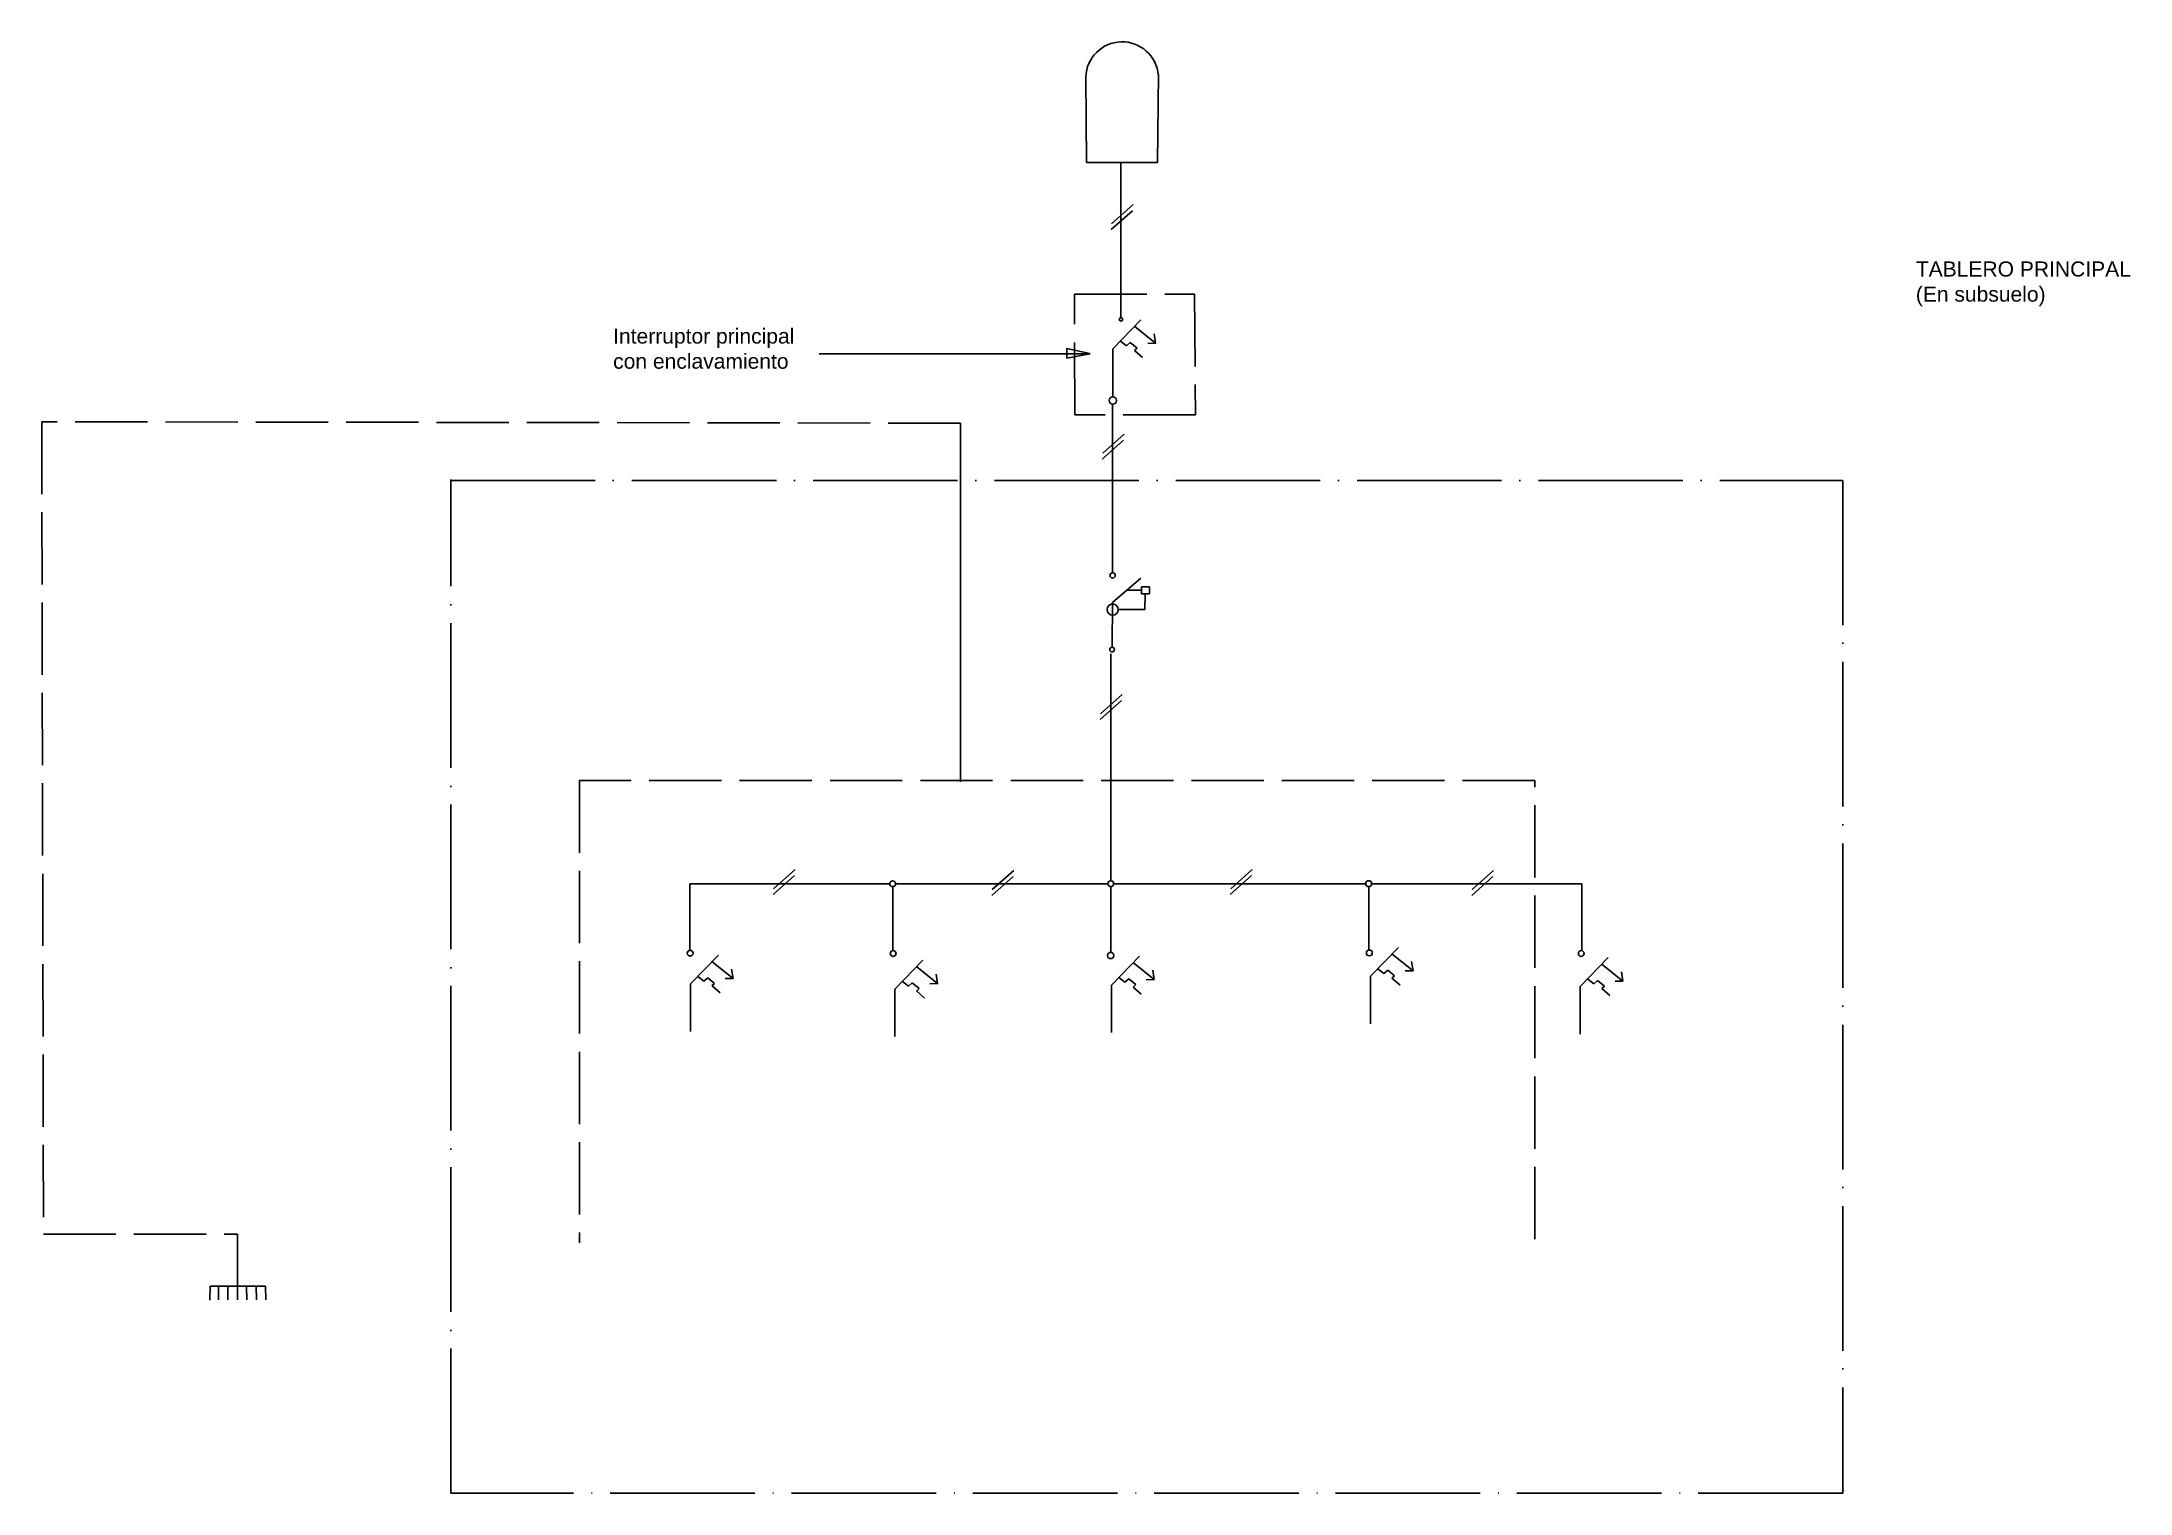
# Model space of a CAD drawing. Header units: millimetres. Extents: x 32 to 379, y 11 to 252.
import ezdxf

# ---------------------------------------------------------------- set-up
doc = ezdxf.new("R2010")
doc.units = ezdxf.units.MM
doc.linetypes.add('ACAD_ISO02W100', pattern=[15, 12, -3])
doc.linetypes.add('ACAD_ISO04W100', pattern=[30, 24, -3, 0, -3])
doc.styles.get("Standard").update_dxf_attribs({"font": 'arial.ttf'})

# ---------------------------------------------------------------- blocks, each defined once
blk = doc.blocks.new('term')
for p, q in [((-3.1, -2.45), (8.7, 9.73)), ((0.05, 0.71), (2.59, -1.28)), ((2.59, -1.28), (4.2, 0.13)), ((4.2, 0.13), (7.12, -2.25)), ((6.12, 6.87), (14.91, -0.14)), ((14.91, -0.14), (14.3, 3.79)), ((-3.1, -22.49), (-3.1, -2.45)), ((7.11, -2.25), (5.99, -3.28)), ((6, -3.27), (9.41, -6.24)), ((14.93, -0.15), (11.58, -0.21))]:
    blk.add_line(p, q)

msp = doc.modelspace()

# ---------------------------------------------------------------- linework, layer by layer
for p, q in [((217.59, 231.74), (217.75, 246.4)), ((205.7, 246.02), (205.83, 231.74)), ((205.83, 231.74), (217.59, 231.74)), ((211.54, 231.57), (211.54, 206.05)), ((209.91, 220.59), (213.44, 223.73)), ((209.99, 221.56), (213.56, 224.74)), ((161.42, 199.99), (206.4, 200)), ((202.54, 199.26), (206.4, 200)), ((206.39, 200.01), (202.55, 200.89)), ((202.55, 200.89), (202.55, 199.25)), ((210.16, 191.63), (210.16, 163.75)), ((184.92, 128.98), (184.92, 188.47)), ((208.44, 182.51), (211.97, 185.65)), ((208.52, 183.48), (212.09, 186.67)), ((210.16, 158.7), (214.84, 162.77)), ((214.96, 160.76), (212.5, 160.74)), ((214.96, 160.12), (214.96, 161.33)), ((214.96, 161.33), (216.28, 161.33)), ((216.29, 160.14), (214.98, 160.14)), ((215.51, 157.55), (215.55, 160.14)), ((216.28, 161.33), (216.29, 160.14)), ((210.08, 151.42), (210.16, 158.7)), ((211.09, 157.55), (215.51, 157.55)), ((209.84, 112.54), (209.84, 150.21)), ((208.1, 139.3), (211.63, 142.44)), ((208.17, 140.27), (211.74, 143.45)), ((153.87, 111.23), (157.45, 114.42)), ((229.76, 111.23), (233.34, 114.42)), ((139.98, 100.97), (139.98, 112.05)), ((139.98, 112.05), (173.16, 112.05)), ((153.8, 110.26), (157.33, 113.41)), ((173.65, 100.99), (173.65, 111.57)), ((174.12, 112.05), (209.36, 112.05)), ((190.09, 110.11), (193.62, 113.25)), ((190.17, 111.07), (193.74, 114.26)), ((209.84, 100.68), (209.84, 111.58)), ((210.32, 112.05), (252.17, 112.05)), ((229.69, 110.26), (233.22, 113.41)), ((252.66, 101.08), (252.66, 111.58)), ((253.14, 112.05), (288.03, 112.05)), ((269.76, 110.11), (273.28, 113.25)), ((269.83, 111.07), (273.4, 114.26)), ((288.03, 112.05), (288.03, 101)), ((64.86, 53.88), (64.86, 42.99)), ((60.33, 45.28), (60.3, 42.94)), ((60.33, 45.28), (69.55, 45.25)), ((61.74, 45.29), (61.74, 43)), ((63.29, 45.25), (63.28, 43)), ((66.38, 45.22), (66.41, 43.01)), ((68, 45.26), (68.01, 43)), ((69.55, 45.25), (69.56, 42.98))]:
    msp.add_line(p, q)
at = {"linetype": 'ACAD_ISO02W100'}
for p, q in [((203.82, 209.88), (223.73, 209.89)), ((203.86, 189.88), (203.82, 209.88)), ((223.73, 209.89), (223.9, 189.88)), ((184.92, 188.47), (32.39, 188.72)), ((32.39, 188.72), (32.66, 53.89)), ((223.9, 189.88), (203.86, 189.88)), ((280.24, 129.18), (121.67, 129.18)), ((121.67, 129.18), (121.67, 52.46)), ((280.24, 53.08), (280.24, 129.18)), ((32.66, 53.89), (64.86, 53.88))]:
    msp.add_line(p, q, dxfattribs=at)
at = {"linetype": 'ACAD_ISO04W100'}
for p, q in [((100.23, 178.95), (331.37, 178.95)), ((100.27, 10.91), (100.27, 179.12)), ((331.37, 178.95), (331.37, 10.91)), ((331.37, 10.91), (100.27, 10.91))]:
    msp.add_line(p, q, dxfattribs=at)
for centre, radius in [((211.55, 205.7), 0.29), ((210.18, 192.23), 0.615), ((210.16, 163.21), 0.443), ((210.16, 157.55), 0.929), ((210.07, 150.9), 0.392), ((173.64, 112.05), 0.482), ((209.84, 112.06), 0.482), ((252.66, 112.06), 0.482), ((140.02, 100.51), 0.482), ((173.72, 100.47), 0.482), ((209.84, 100.14), 0.515), ((252.77, 100.56), 0.482), ((287.95, 100.48), 0.482)]:
    msp.add_circle(centre, radius)
msp.add_arc((211.73, 245.73), 6.03, 4.9931, 178.0605)

# ---------------------------------------------------------------- block references
at = {"xscale": 0.3932794457782806, "yscale": 0.3932794457782806, "zscale": 0.3932794457782806}
for p in [(211.43, 201.8), (254.17, 97.66), (141.29, 96.38), (175.24, 95.54), (211.19, 96.2), (289, 95.96)]:
    msp.add_blockref('term', p, dxfattribs=at)

# ---------------------------------------------------------------- texts
at = {"linetype": 'ACAD_ISO04W100', "char_height": 2.5, "attachment_point": 1}
for s, width, heights, insert in [('TABLERO PRINCIPAL^J(En subsuelo)', 54.1521, [14.33], (343.49, 215.31)), ('Interruptor principal ^Jcon enclavamiento', 81.3123, [0], (127.24, 204.18))]:
    msp.add_mtext_dynamic_manual_height_columns(s, width=width, gutter_width=12.5, heights=heights, dxfattribs=dict(at, insert=insert))

doc.saveas('drawing.dxf')
